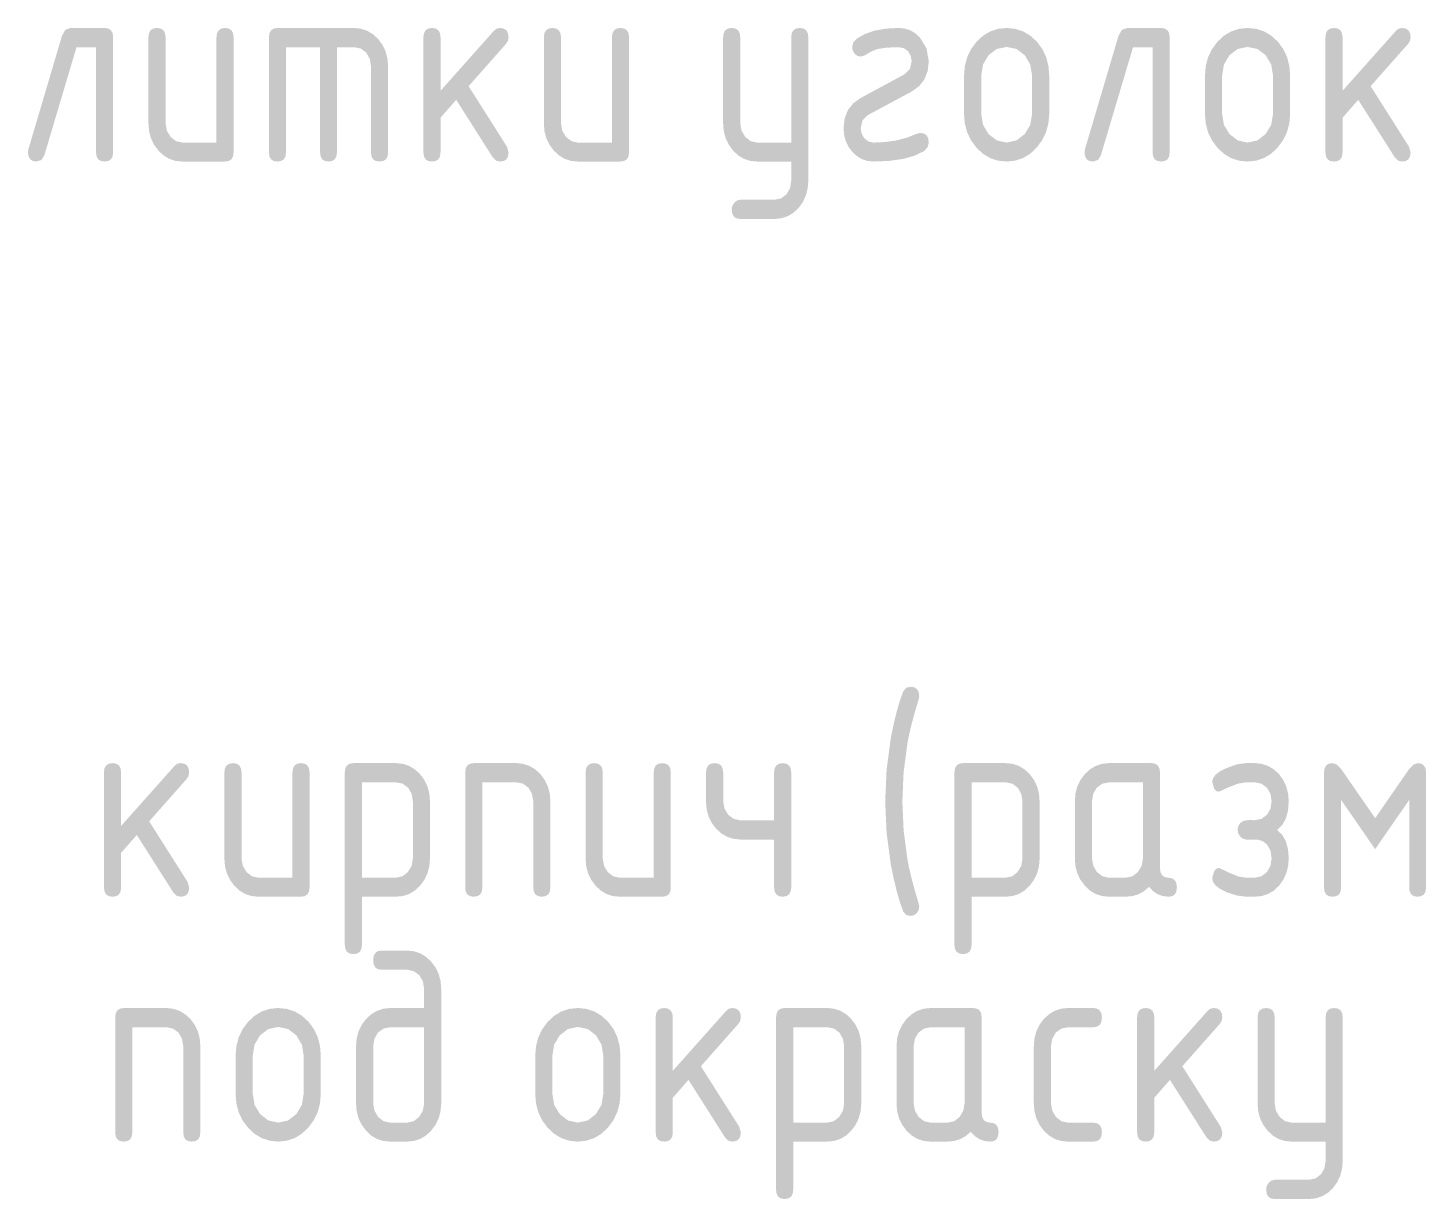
# Model space of a CAD drawing. Header units: millimetres. Extents: x 0 to 1189, y 0 to 841.
# Drawn here: x 1045.63 to 1067.78, y 100.48 to 119.04 of the extents above; entities that cross this region are included whole.
import ezdxf

# ---------------------------------------------------------------- set-up
doc = ezdxf.new("R2010")
doc.units = ezdxf.units.MM

msp = doc.modelspace()

# ---------------------------------------------------------------- hatches: boundary and pattern name
h = msp.add_hatch(color=7)
h.dxf.hatch_style = 2
h.paths.add_polyline_path([(1046.30323, 119.036243), (1046.841767, 119.036243), (1046.90141, 119.026795), (1046.943949, 118.998692), (1046.969434, 118.952295), (1046.977917, 118.887966), (1046.977917, 117.067853), (1046.969434, 117.001665), (1046.943949, 116.955474), (1046.90141, 116.928405), (1046.841767, 116.919577), (1046.782761, 116.928405), (1046.74055, 116.955474), (1046.715186, 117.001665), (1046.706719, 117.067853), (1046.706719, 118.731421), (1046.397488, 118.731421), (1045.888165, 117.021), (1045.843103, 116.944864), (1045.764141, 116.919577), (1045.704498, 116.929085), (1045.66196, 116.95761), (1045.636475, 117.005153), (1045.627991, 117.071712), (1045.636259, 117.118565), (1046.167631, 118.913322), (1046.220961, 119.006615)])
h = msp.add_hatch(color=7)
h.dxf.hatch_style = 2
h.paths.add_polyline_path([(1048.886855, 118.887966), (1048.886855, 117.067853), (1048.878371, 117.001665), (1048.852886, 116.955474), (1048.810348, 116.928405), (1048.750705, 116.919577), (1048.076568, 116.919577), (1047.9676, 116.930041), (1047.86752, 116.961951), (1047.776742, 117.016082), (1047.695679, 117.093209), (1047.626226, 117.186227), (1047.576616, 117.28834), (1047.546851, 117.400787), (1047.536929, 117.524811), (1047.536929, 118.887966), (1047.545412, 118.952295), (1047.570897, 118.998692), (1047.613436, 119.026795), (1047.673079, 119.036243), (1047.732403, 119.026795), (1047.774778, 118.998692), (1047.800203, 118.952295), (1047.808678, 118.887966), (1047.808678, 117.524811), (1047.828522, 117.409194), (1047.888053, 117.309286), (1047.975076, 117.242313), (1048.076568, 117.219989), (1048.615657, 117.219989), (1048.615657, 118.887966), (1048.624123, 118.952295), (1048.649488, 118.998692), (1048.691699, 119.026795), (1048.750705, 119.036243), (1048.810348, 119.026795), (1048.852886, 118.998692), (1048.878371, 118.952295)])
h = msp.add_hatch(color=7)
h.dxf.hatch_style = 2
h.paths.add_polyline_path([(1049.582016, 119.036243), (1050.795793, 119.036243), (1050.904132, 119.025159), (1051.003118, 118.992215), (1051.093526, 118.937877), (1051.176131, 118.86261), (1051.245584, 118.768973), (1051.295194, 118.665827), (1051.324959, 118.553172), (1051.334881, 118.431009), (1051.334881, 117.067853), (1051.326398, 117.001665), (1051.300912, 116.955474), (1051.258374, 116.928405), (1051.198731, 116.919577), (1051.139406, 116.928405), (1051.097032, 116.955474), (1051.071607, 117.001665), (1051.063132, 117.067853), (1051.063132, 118.431009), (1051.04377, 118.54828), (1050.987615, 118.646534), (1050.900179, 118.711302), (1050.795793, 118.731421), (1050.524595, 118.731421), (1050.524595, 117.067853), (1050.516111, 117.001665), (1050.490626, 116.955474), (1050.448088, 116.928405), (1050.388444, 116.919577), (1050.331351, 116.928405), (1050.290121, 116.955474), (1050.265119, 117.001665), (1050.256704, 117.067853), (1050.256704, 118.731421), (1049.717615, 118.731421), (1049.717615, 117.067853), (1049.70914, 117.001665), (1049.683716, 116.955474), (1049.641341, 116.928405), (1049.582016, 116.919577), (1049.522373, 116.928405), (1049.479835, 116.955474), (1049.45435, 117.001665), (1049.445866, 117.067853), (1049.445866, 118.887966), (1049.45435, 118.952295), (1049.479835, 118.998692), (1049.522373, 119.026795)])
h = msp.add_hatch(color=7)
h.dxf.hatch_style = 2
h.paths.add_polyline_path([(1052.16588, 118.0413), (1053.0142, 118.9938), (1053.055266, 119.026184), (1053.107907, 119.036243), (1053.16755, 119.026795), (1053.210088, 118.998692), (1053.235574, 118.952295), (1053.244057, 118.887966), (1053.233239, 118.830295), (1053.202165, 118.782133), (1052.610711, 118.113509), (1053.217599, 117.156599), (1053.244057, 117.067853), (1053.235574, 117.001665), (1053.210088, 116.955474), (1053.16755, 116.928405), (1053.107907, 116.919577), (1053.043208, 116.935355), (1052.995459, 116.982966), (1052.414478, 117.897432), (1052.16588, 117.614108), (1052.16588, 117.067853), (1052.157405, 117.001665), (1052.13198, 116.955474), (1052.089606, 116.928405), (1052.030281, 116.919577), (1051.970638, 116.928405), (1051.928099, 116.955474), (1051.902614, 117.001665), (1051.894131, 117.067853), (1051.894131, 118.887966), (1051.902614, 118.952295), (1051.928099, 118.998692), (1051.970638, 119.026795), (1052.030281, 119.036243), (1052.089606, 119.026795), (1052.13198, 118.998692), (1052.157405, 118.952295), (1052.16588, 118.887966)])
h = msp.add_hatch(color=7)
h.dxf.hatch_style = 2
h.paths.add_polyline_path([(1055.152995, 118.887966), (1055.152995, 117.067853), (1055.144511, 117.001665), (1055.119026, 116.955474), (1055.076488, 116.928405), (1055.016845, 116.919577), (1054.342708, 116.919577), (1054.23374, 116.930041), (1054.13366, 116.961951), (1054.042882, 117.016082), (1053.961818, 117.093209), (1053.892365, 117.186227), (1053.842756, 117.28834), (1053.81299, 117.400787), (1053.803068, 117.524811), (1053.803068, 118.887966), (1053.811552, 118.952295), (1053.837037, 118.998692), (1053.879575, 119.026795), (1053.939219, 119.036243), (1053.998543, 119.026795), (1054.040918, 118.998692), (1054.066343, 118.952295), (1054.074818, 118.887966), (1054.074818, 117.524811), (1054.094661, 117.409194), (1054.154193, 117.309286), (1054.241216, 117.242313), (1054.342708, 117.219989), (1054.881797, 117.219989), (1054.881797, 118.887966), (1054.890263, 118.952295), (1054.915628, 118.998692), (1054.957839, 119.026795), (1055.016845, 119.036243), (1055.076488, 119.026795), (1055.119026, 118.998692), (1055.144511, 118.952295)])
h = msp.add_hatch(color=7)
h.dxf.hatch_style = 2
h.paths.add_polyline_path([(1057.722529, 116.610345), (1057.722529, 116.919577), (1057.18344, 116.919577), (1057.074472, 116.930041), (1056.974392, 116.961951), (1056.883614, 117.016082), (1056.802551, 117.093209), (1056.733098, 117.186847), (1056.683488, 117.289993), (1056.653723, 117.402648), (1056.643801, 117.524811), (1056.643801, 118.887966), (1056.652284, 118.952295), (1056.677769, 118.998692), (1056.720308, 119.026795), (1056.779951, 119.036243), (1056.839275, 119.026795), (1056.88165, 118.998692), (1056.907075, 118.952295), (1056.91555, 118.887966), (1056.91555, 117.524811), (1056.935394, 117.409194), (1056.994925, 117.309286), (1057.081948, 117.242313), (1057.18344, 117.219989), (1057.722529, 117.219989), (1057.722529, 118.887966), (1057.730995, 118.952295), (1057.75636, 118.998692), (1057.798571, 119.026795), (1057.857577, 119.036243), (1057.91722, 119.026795), (1057.959758, 118.998692), (1057.985243, 118.952295), (1057.993727, 118.887966), (1057.993727, 116.614754), (1057.983874, 116.492591), (1057.954591, 116.379937), (1057.90629, 116.276791), (1057.839387, 116.183153), (1057.757781, 116.107654), (1057.666925, 116.053342), (1057.567078, 116.020527), (1057.458497, 116.00952), (1056.91555, 116.00952), (1056.856225, 116.019029), (1056.813851, 116.047554), (1056.788426, 116.095096), (1056.779951, 116.161656), (1056.789253, 116.216226), (1056.821292, 116.267489), (1056.86408, 116.302078), (1056.91555, 116.314342), (1057.454638, 116.314342), (1057.5593, 116.334393), (1057.647012, 116.398678), (1057.703168, 116.493556)])
h = msp.add_hatch(color=7)
h.dxf.hatch_style = 2
h.paths.add_polyline_path([(1059.766514, 117.372675), (1059.826158, 117.363158), (1059.868696, 117.334573), (1059.894181, 117.286867), (1059.902665, 117.219989), (1059.883303, 117.144403), (1059.827148, 117.084941), (1059.679569, 117.012594), (1059.496488, 116.960918), (1059.277957, 116.929912), (1059.024027, 116.919577), (1058.931018, 116.929085), (1058.844262, 116.95761), (1058.764431, 117.005153), (1058.692196, 117.071712), (1058.630641, 117.152792), (1058.58712, 117.242864), (1058.561274, 117.341618), (1058.552738, 117.448743), (1058.569774, 117.602567), (1058.620813, 117.733859), (1058.705752, 117.842208), (1058.824487, 117.927198), (1059.521775, 118.303678), (1059.603492, 118.384707), (1059.631467, 118.507077), (1059.617135, 118.593755), (1059.574691, 118.668031), (1059.507374, 118.715643), (1059.431375, 118.731421), (1059.230182, 118.7246), (1059.08852, 118.701656), (1058.992126, 118.663759), (1058.88457, 118.600232), (1058.824487, 118.583144), (1058.773018, 118.593204), (1058.73023, 118.625588), (1058.69819, 118.676851), (1058.688889, 118.731421), (1058.706321, 118.807075), (1058.760546, 118.86702), (1058.891253, 118.941598), (1059.046352, 118.99442), (1059.226255, 119.025848), (1059.431375, 119.036243), (1059.524695, 119.026735), (1059.611554, 118.998209), (1059.691282, 118.950667), (1059.763207, 118.884108), (1059.868282, 118.711509), (1059.902665, 118.507077), (1059.885637, 118.353253), (1059.834658, 118.22196), (1059.749883, 118.113612), (1059.631467, 118.028622), (1058.937487, 117.656), (1058.852668, 117.573249), (1058.824487, 117.448743), (1058.838543, 117.362065), (1058.880711, 117.287788), (1058.946995, 117.237972), (1059.024027, 117.219989), (1059.215652, 117.228765), (1059.394513, 117.25506), (1059.560661, 117.298821), (1059.714149, 117.359998)])
h = msp.add_hatch(color=7)
h.paths.add_polyline_path([(1060.461676, 117.673088), (1060.461676, 118.278322), (1060.47382, 118.430828), (1060.510459, 118.571086), (1060.571902, 118.699459), (1060.65846, 118.816308), (1060.762054, 118.912995), (1060.87619, 118.981673), (1061.001075, 119.022652), (1061.136915, 119.036243), (1061.272677, 119.022713), (1061.397433, 118.982155), (1061.511543, 118.914623), (1061.61537, 118.820167), (1061.701841, 118.703568), (1061.763095, 118.574876), (1061.799544, 118.433369), (1061.811602, 118.278322), (1061.811602, 117.673088), (1061.798873, 117.523131), (1061.761028, 117.384182), (1061.698586, 117.256292), (1061.612062, 117.139511), (1061.509605, 117.042825), (1061.395572, 116.974147), (1061.270998, 116.933167), (1061.136915, 116.919577), (1061.001075, 116.933167), (1060.87619, 116.974147), (1060.762054, 117.042825), (1060.65846, 117.139511), (1060.571902, 117.256292), (1060.510459, 117.384182), (1060.47382, 117.523131)])
h.paths.add_polyline_path([(1061.540404, 117.677498), (1061.540404, 118.282732), (1061.511534, 118.456296), (1061.423547, 118.604642), (1061.29284, 118.703516), (1061.136915, 118.735831), (1060.98099, 118.703516), (1060.850283, 118.604642), (1060.762088, 118.456296), (1060.733425, 118.282732), (1060.733425, 117.677498), (1060.762088, 117.500626), (1060.850283, 117.355588), (1060.98099, 117.254509), (1061.136915, 117.219989), (1061.29284, 117.254509), (1061.423547, 117.355588), (1061.511534, 117.502073)])
h = msp.add_hatch(color=7)
h.dxf.hatch_style = 2
h.paths.add_polyline_path([(1063.045852, 119.036243), (1063.58439, 119.036243), (1063.644033, 119.026795), (1063.686571, 118.998692), (1063.712056, 118.952295), (1063.72054, 118.887966), (1063.72054, 117.067853), (1063.712056, 117.001665), (1063.686571, 116.955474), (1063.644033, 116.928405), (1063.58439, 116.919577), (1063.525384, 116.928405), (1063.483173, 116.955474), (1063.457808, 117.001665), (1063.449342, 117.067853), (1063.449342, 118.731421), (1063.14011, 118.731421), (1062.630787, 117.021), (1062.585725, 116.944864), (1062.506764, 116.919577), (1062.447121, 116.929085), (1062.404582, 116.95761), (1062.379097, 117.005153), (1062.370614, 117.071712), (1062.378882, 117.118565), (1062.910253, 118.913322), (1062.963583, 119.006615)])
h = msp.add_hatch(color=7)
h.paths.add_polyline_path([(1064.279551, 117.673088), (1064.279551, 118.278322), (1064.291695, 118.430828), (1064.328334, 118.571086), (1064.389777, 118.699459), (1064.476335, 118.816308), (1064.579929, 118.912995), (1064.694065, 118.981673), (1064.81895, 119.022652), (1064.95479, 119.036243), (1065.090553, 119.022713), (1065.215308, 118.982155), (1065.329418, 118.914623), (1065.433245, 118.820167), (1065.519717, 118.703568), (1065.580971, 118.574876), (1065.61742, 118.433369), (1065.629477, 118.278322), (1065.629477, 117.673088), (1065.616748, 117.523131), (1065.578903, 117.384182), (1065.516461, 117.256292), (1065.429938, 117.139511), (1065.32748, 117.042825), (1065.213448, 116.974147), (1065.088873, 116.933167), (1064.95479, 116.919577), (1064.81895, 116.933167), (1064.694065, 116.974147), (1064.579929, 117.042825), (1064.476335, 117.139511), (1064.389777, 117.256292), (1064.328334, 117.384182), (1064.291695, 117.523131)])
h.paths.add_polyline_path([(1065.35828, 117.677498), (1065.35828, 118.282732), (1065.32941, 118.456296), (1065.241422, 118.604642), (1065.110715, 118.703516), (1064.95479, 118.735831), (1064.798865, 118.703516), (1064.668158, 118.604642), (1064.579964, 118.456296), (1064.5513, 118.282732), (1064.5513, 117.677498), (1064.579964, 117.500626), (1064.668158, 117.355588), (1064.798865, 117.254509), (1064.95479, 117.219989), (1065.110715, 117.254509), (1065.241422, 117.355588), (1065.32941, 117.502073)])
h = msp.add_hatch(color=7)
h.dxf.hatch_style = 2
h.paths.add_polyline_path([(1066.460238, 118.0413), (1067.308558, 118.9938), (1067.349624, 119.026184), (1067.402265, 119.036243), (1067.461908, 119.026795), (1067.504446, 118.998692), (1067.529932, 118.952295), (1067.538415, 118.887966), (1067.527598, 118.830295), (1067.496523, 118.782133), (1066.905069, 118.113509), (1067.511957, 117.156599), (1067.538415, 117.067853), (1067.529932, 117.001665), (1067.504446, 116.955474), (1067.461908, 116.928405), (1067.402265, 116.919577), (1067.337566, 116.935355), (1067.289817, 116.982966), (1066.708836, 117.897432), (1066.460238, 117.614108), (1066.460238, 117.067853), (1066.451763, 117.001665), (1066.426338, 116.955474), (1066.383964, 116.928405), (1066.324639, 116.919577), (1066.264996, 116.928405), (1066.222458, 116.955474), (1066.196972, 117.001665), (1066.188489, 117.067853), (1066.188489, 118.887966), (1066.196972, 118.952295), (1066.222458, 118.998692), (1066.264996, 119.026795), (1066.324639, 119.036243), (1066.383964, 119.026795), (1066.426338, 118.998692), (1066.451763, 118.952295), (1066.460238, 118.887966)])
h = msp.add_hatch(color=7)
h.dxf.hatch_style = 2
h.paths.add_polyline_path([(1059.483954, 106.782261), (1059.503798, 106.32558), (1059.563329, 105.872205), (1059.591363, 105.725883), (1059.630508, 105.560286), (1059.680299, 105.374949), (1059.740269, 105.169406), (1059.751845, 105.114284), (1059.742267, 105.058267), (1059.709952, 105.008451), (1059.667164, 104.976067), (1059.615694, 104.966007), (1059.544657, 104.982337), (1059.498837, 105.033807), (1059.445877, 105.183703), (1059.394726, 105.360264), (1059.345745, 105.563077), (1059.299297, 105.791728), (1059.234667, 106.283687), (1059.212205, 106.782261), (1059.234667, 107.280629), (1059.299297, 107.772795), (1059.345745, 108.0013), (1059.394726, 108.203501), (1059.445877, 108.378727), (1059.498837, 108.526307), (1059.544657, 108.581153), (1059.615694, 108.597965), (1059.675105, 108.588456), (1059.717669, 108.559931), (1059.743284, 108.512388), (1059.751845, 108.445829), (1059.740269, 108.390708), (1059.680299, 108.187637), (1059.630508, 108.003479), (1059.591363, 107.838338), (1059.563329, 107.692318), (1059.503798, 107.238943)])
h = msp.add_hatch(color=7)
h.dxf.hatch_style = 2
h.paths.add_polyline_path([(1047.104285, 106.392552), (1047.952605, 107.345052), (1047.993671, 107.377436), (1048.046312, 107.387496), (1048.105955, 107.378048), (1048.148493, 107.349944), (1048.173978, 107.303547), (1048.182462, 107.239219), (1048.171644, 107.181548), (1048.140569, 107.133386), (1047.549115, 106.464761), (1048.156004, 105.507852), (1048.182462, 105.419106), (1048.173978, 105.352917), (1048.148493, 105.306727), (1048.105955, 105.279657), (1048.046312, 105.270829), (1047.981613, 105.286608), (1047.933864, 105.334219), (1047.352883, 106.248685), (1047.104285, 105.96536), (1047.104285, 105.419106), (1047.09581, 105.352917), (1047.070385, 105.306727), (1047.02801, 105.279657), (1046.968686, 105.270829), (1046.909043, 105.279657), (1046.866504, 105.306727), (1046.841019, 105.352917), (1046.832536, 105.419106), (1046.832536, 107.239219), (1046.841019, 107.303547), (1046.866504, 107.349944), (1046.909043, 107.378048), (1046.968686, 107.387496), (1047.02801, 107.378048), (1047.070385, 107.349944), (1047.09581, 107.303547), (1047.104285, 107.239219)])
h = msp.add_hatch(color=7)
h.dxf.hatch_style = 2
h.paths.add_polyline_path([(1050.09055, 107.239219), (1050.09055, 105.419106), (1050.082067, 105.352917), (1050.056582, 105.306727), (1050.014043, 105.279657), (1049.9544, 105.270829), (1049.280264, 105.270829), (1049.171295, 105.281294), (1049.071215, 105.313204), (1048.980437, 105.367335), (1048.899374, 105.444462), (1048.829921, 105.53748), (1048.780311, 105.639592), (1048.750546, 105.75204), (1048.740624, 105.876064), (1048.740624, 107.239219), (1048.749108, 107.303547), (1048.774593, 107.349944), (1048.817131, 107.378048), (1048.876774, 107.387496), (1048.936099, 107.378048), (1048.978473, 107.349944), (1049.003898, 107.303547), (1049.012373, 107.239219), (1049.012373, 105.876064), (1049.032217, 105.760446), (1049.091748, 105.660538), (1049.178771, 105.593566), (1049.280264, 105.571242), (1049.819352, 105.571242), (1049.819352, 107.239219), (1049.827819, 107.303547), (1049.853183, 107.349944), (1049.895394, 107.378048), (1049.9544, 107.387496), (1050.014043, 107.378048), (1050.056582, 107.349944), (1050.082067, 107.303547)])
h = msp.add_hatch(color=7)
h.paths.add_polyline_path([(1050.648712, 107.239219), (1050.657196, 107.303547), (1050.682681, 107.349944), (1050.725219, 107.378048), (1050.784863, 107.387496), (1051.45955, 107.387496), (1051.568441, 107.376411), (1051.668392, 107.343468), (1051.759144, 107.28913), (1051.84044, 107.213863), (1051.909574, 107.120225), (1051.95902, 107.017079), (1051.988725, 106.904425), (1051.998639, 106.782261), (1051.998639, 105.876064), (1051.988725, 105.7539), (1051.95902, 105.641246), (1051.909574, 105.5381), (1051.84044, 105.444462), (1051.759144, 105.367335), (1051.668392, 105.313204), (1051.568441, 105.281294), (1051.45955, 105.270829), (1050.920461, 105.270829), (1050.920461, 104.50905), (1050.911987, 104.444721), (1050.886562, 104.398324), (1050.844187, 104.370221), (1050.784863, 104.360773), (1050.725219, 104.370221), (1050.682681, 104.398324), (1050.657196, 104.444721), (1050.648712, 104.50905)])
h.paths.add_polyline_path([(1050.920461, 107.082674), (1050.920461, 105.571242), (1051.45955, 105.571242), (1051.562214, 105.593566), (1051.647514, 105.660538), (1051.707528, 105.758793), (1051.727441, 105.876064), (1051.727441, 106.782261), (1051.708079, 106.899533), (1051.651924, 106.997787), (1051.564212, 107.062554), (1051.45955, 107.082674)])
h = msp.add_hatch(color=7)
h.dxf.hatch_style = 2
h.paths.add_polyline_path([(1052.556801, 105.419106), (1052.556801, 107.239219), (1052.565284, 107.303547), (1052.590769, 107.349944), (1052.633308, 107.378048), (1052.692951, 107.387496), (1053.367638, 107.387496), (1053.474359, 107.376411), (1053.573586, 107.343468), (1053.665062, 107.28913), (1053.748528, 107.213863), (1053.817663, 107.120225), (1053.867108, 107.017079), (1053.896814, 106.904425), (1053.906727, 106.782261), (1053.906727, 105.419106), (1053.898243, 105.352917), (1053.872758, 105.306727), (1053.83022, 105.279657), (1053.770577, 105.270829), (1053.711571, 105.279657), (1053.66936, 105.306727), (1053.643995, 105.352917), (1053.635529, 105.419106), (1053.635529, 106.782261), (1053.616168, 106.899533), (1053.560012, 106.997787), (1053.4723, 107.062554), (1053.367638, 107.082674), (1052.82855, 107.082674), (1052.82855, 105.419106), (1052.820075, 105.352917), (1052.79465, 105.306727), (1052.752275, 105.279657), (1052.692951, 105.270829), (1052.633308, 105.279657), (1052.590769, 105.306727), (1052.565284, 105.352917)])
h = msp.add_hatch(color=7)
h.dxf.hatch_style = 2
h.paths.add_polyline_path([(1055.814815, 107.239219), (1055.814815, 105.419106), (1055.806332, 105.352917), (1055.780847, 105.306727), (1055.738308, 105.279657), (1055.678665, 105.270829), (1055.004529, 105.270829), (1054.89556, 105.281294), (1054.79548, 105.313204), (1054.704702, 105.367335), (1054.623639, 105.444462), (1054.554186, 105.53748), (1054.504577, 105.639592), (1054.474811, 105.75204), (1054.464889, 105.876064), (1054.464889, 107.239219), (1054.473373, 107.303547), (1054.498858, 107.349944), (1054.541396, 107.378048), (1054.601039, 107.387496), (1054.660364, 107.378048), (1054.702738, 107.349944), (1054.728163, 107.303547), (1054.736638, 107.239219), (1054.736638, 105.876064), (1054.756482, 105.760446), (1054.816013, 105.660538), (1054.903036, 105.593566), (1055.004529, 105.571242), (1055.543617, 105.571242), (1055.543617, 107.239219), (1055.552084, 107.303547), (1055.577448, 107.349944), (1055.619659, 107.378048), (1055.678665, 107.387496), (1055.738308, 107.378048), (1055.780847, 107.349944), (1055.806332, 107.303547)])
h = msp.add_hatch(color=7)
h.dxf.hatch_style = 2
h.paths.add_polyline_path([(1057.722904, 107.239219), (1057.722904, 105.419106), (1057.71442, 105.352917), (1057.688935, 105.306727), (1057.646397, 105.279657), (1057.586753, 105.270829), (1057.527748, 105.279657), (1057.485537, 105.306727), (1057.460172, 105.352917), (1057.451706, 105.419106), (1057.451706, 106.177027), (1056.912617, 106.177027), (1056.805819, 106.188026), (1056.706463, 106.22078), (1056.614961, 106.274928), (1056.531727, 106.350109), (1056.462274, 106.443075), (1056.412665, 106.544412), (1056.382899, 106.654431), (1056.372977, 106.773442), (1056.372977, 107.239219), (1056.381461, 107.303547), (1056.406946, 107.349944), (1056.449484, 107.378048), (1056.509128, 107.387496), (1056.568452, 107.378048), (1056.610827, 107.349944), (1056.636252, 107.303547), (1056.644727, 107.239219), (1056.644727, 106.78612), (1056.66457, 106.668849), (1056.724102, 106.570595), (1056.811125, 106.503622), (1056.912617, 106.481298), (1057.451706, 106.481298), (1057.451706, 107.239219), (1057.460172, 107.303547), (1057.485537, 107.349944), (1057.527748, 107.378048), (1057.586753, 107.387496), (1057.646397, 107.378048), (1057.688935, 107.349944), (1057.71442, 107.303547)])
h = msp.add_hatch(color=7)
h.paths.add_polyline_path([(1060.309417, 107.239219), (1060.317901, 107.303547), (1060.343386, 107.349944), (1060.385924, 107.378048), (1060.445567, 107.387496), (1061.120255, 107.387496), (1061.229146, 107.376411), (1061.329096, 107.343468), (1061.419849, 107.28913), (1061.501145, 107.213863), (1061.570279, 107.120225), (1061.619725, 107.017079), (1061.64943, 106.904425), (1061.659343, 106.782261), (1061.659343, 105.876064), (1061.64943, 105.7539), (1061.619725, 105.641246), (1061.570279, 105.5381), (1061.501145, 105.444462), (1061.419849, 105.367335), (1061.329096, 105.313204), (1061.229146, 105.281294), (1061.120255, 105.270829), (1060.581166, 105.270829), (1060.581166, 104.50905), (1060.572691, 104.444721), (1060.547266, 104.398324), (1060.504892, 104.370221), (1060.445567, 104.360773), (1060.385924, 104.370221), (1060.343386, 104.398324), (1060.317901, 104.444721), (1060.309417, 104.50905)])
h.paths.add_polyline_path([(1060.581166, 107.082674), (1060.581166, 105.571242), (1061.120255, 105.571242), (1061.222919, 105.593566), (1061.308219, 105.660538), (1061.368233, 105.758793), (1061.388145, 105.876064), (1061.388145, 106.782261), (1061.368784, 106.899533), (1061.312629, 106.997787), (1061.224917, 107.062554), (1061.120255, 107.082674)])
h = msp.add_hatch(color=7)
h.paths.add_polyline_path([(1063.296234, 107.082674), (1062.757145, 107.082674), (1062.652276, 107.060901), (1062.564771, 106.997787), (1062.508616, 106.899533), (1062.489255, 106.782261), (1062.489255, 105.876064), (1062.509098, 105.760446), (1062.56863, 105.660538), (1062.655653, 105.593566), (1062.757145, 105.571242), (1063.028343, 105.571242), (1063.131007, 105.593566), (1063.216308, 105.660538), (1063.276321, 105.758793), (1063.296234, 105.876064)])
h.paths.add_polyline_path([(1063.834771, 105.419106), (1063.826434, 105.352917), (1063.80156, 105.306727), (1063.760357, 105.279657), (1063.703031, 105.270829), (1063.611925, 105.280407), (1063.530225, 105.309414), (1063.457619, 105.358266), (1063.393799, 105.427374), (1063.314062, 105.358266), (1063.226781, 105.309414), (1063.131644, 105.280407), (1063.028343, 105.270829), (1062.757145, 105.270829), (1062.648177, 105.281294), (1062.548097, 105.313204), (1062.457319, 105.367335), (1062.376255, 105.444462), (1062.306802, 105.53748), (1062.257193, 105.639592), (1062.227427, 105.75204), (1062.217505, 105.876064), (1062.217505, 106.782261), (1062.227427, 106.904425), (1062.257193, 107.017079), (1062.306802, 107.120225), (1062.376255, 107.213863), (1062.457319, 107.28913), (1062.548097, 107.343468), (1062.648177, 107.376411), (1062.757145, 107.387496), (1063.431281, 107.387496), (1063.490925, 107.378048), (1063.533463, 107.349944), (1063.558948, 107.303547), (1063.567432, 107.239219), (1063.567432, 105.723928), (1063.575907, 105.65705), (1063.601331, 105.609344), (1063.643706, 105.580759), (1063.703031, 105.571242), (1063.760357, 105.561733), (1063.80156, 105.533208), (1063.826434, 105.485665)])
h = msp.add_hatch(color=7)
h.dxf.hatch_style = 2
h.paths.add_polyline_path([(1065.33595, 105.876064), (1065.318517, 106.002016), (1065.264292, 106.09655), (1065.196561, 106.150844), (1065.106093, 106.177027), (1064.933011, 106.177027), (1064.877201, 106.192117), (1064.838753, 106.223329), (1064.807885, 106.271492), (1064.796861, 106.329163), (1064.807885, 106.390485), (1064.838753, 106.439406), (1064.891601, 106.473512), (1064.970494, 106.485708), (1065.011835, 106.485708), (1065.057035, 106.481298), (1065.176373, 106.503622), (1065.264292, 106.570595), (1065.318517, 106.665266), (1065.33595, 106.782261), (1065.318104, 106.899533), (1065.260984, 106.997787), (1065.173272, 107.062554), (1065.06861, 107.082674), (1064.933011, 107.082674), (1064.808023, 107.063657), (1064.657404, 107.006606), (1064.585504, 106.973326), (1064.534069, 106.949555), (1064.503925, 106.935293), (1064.458208, 106.943561), (1064.42424, 106.985109), (1064.393371, 107.090942), (1064.407471, 107.149741), (1064.449527, 107.205388), (1064.519178, 107.257831), (1064.616062, 107.307018), (1064.785699, 107.367928), (1064.933011, 107.387496), (1065.06861, 107.387496), (1065.17732, 107.376411), (1065.277659, 107.343468), (1065.369522, 107.28913), (1065.452807, 107.213863), (1065.519944, 107.120225), (1065.568218, 107.017079), (1065.597372, 106.904425), (1065.607148, 106.782261), (1065.595822, 106.634648), (1065.561603, 106.509617), (1065.504131, 106.407633), (1065.423042, 106.329163), (1065.504131, 106.250692), (1065.561603, 106.148708), (1065.595822, 106.023677), (1065.607148, 105.876064), (1065.597372, 105.7539), (1065.568218, 105.641246), (1065.519944, 105.5381), (1065.452807, 105.444462), (1065.369522, 105.367335), (1065.277659, 105.313204), (1065.17732, 105.281294), (1065.06861, 105.270829), (1064.933011, 105.270829), (1064.782529, 105.289846), (1064.612204, 105.346897), (1064.515922, 105.396153), (1064.447597, 105.449078), (1064.406868, 105.506034), (1064.393371, 105.567383), (1064.42424, 105.673216), (1064.458622, 105.713111), (1064.499205, 105.727787), (1064.511357, 105.723032), (1064.542268, 105.70877), (1064.5923, 105.684999), (1064.661813, 105.651719), (1064.808574, 105.59081), (1064.933011, 105.571242), (1065.06861, 105.571242), (1065.173272, 105.593566), (1065.260984, 105.660538), (1065.316864, 105.758793)])
h = msp.add_hatch(color=7)
h.dxf.hatch_style = 2
h.paths.add_polyline_path([(1066.976523, 106.02434), (1066.437434, 106.803208), (1066.437434, 105.419106), (1066.428959, 105.352917), (1066.403535, 105.306727), (1066.36116, 105.279657), (1066.301835, 105.270829), (1066.242192, 105.279657), (1066.199654, 105.306727), (1066.174169, 105.352917), (1066.165685, 105.419106), (1066.165685, 107.239219), (1066.174169, 107.303547), (1066.199654, 107.349944), (1066.242192, 107.378048), (1066.301835, 107.387496), (1066.369635, 107.364689), (1066.437434, 107.29434), (1066.976523, 106.515473), (1067.515611, 107.29434), (1067.583411, 107.364689), (1067.65121, 107.387496), (1067.708537, 107.378048), (1067.74974, 107.349944), (1067.774614, 107.303547), (1067.782951, 107.239219), (1067.782951, 105.419106), (1067.774614, 105.352917), (1067.74974, 105.306727), (1067.708537, 105.279657), (1067.65121, 105.270829), (1067.591886, 105.279657), (1067.549511, 105.306727), (1067.524086, 105.352917), (1067.515611, 105.419106), (1067.515611, 106.803208)])
h = msp.add_hatch(color=7)
h.paths.add_polyline_path([(1052.176715, 103.811754), (1052.176715, 101.9955), (1052.166802, 101.873337), (1052.137097, 101.760682), (1052.087651, 101.657536), (1052.018516, 101.563898), (1051.93505, 101.486771), (1051.843574, 101.43264), (1051.744347, 101.40073), (1051.637627, 101.390265), (1051.366429, 101.390265), (1051.25746, 101.40073), (1051.15738, 101.43264), (1051.066602, 101.486771), (1050.985539, 101.563898), (1050.916086, 101.657536), (1050.866476, 101.760682), (1050.836711, 101.873337), (1050.826789, 101.9955), (1050.826789, 102.901698), (1050.836711, 103.023861), (1050.866476, 103.136515), (1050.916086, 103.239661), (1050.985539, 103.333299), (1051.06823, 103.408566), (1051.158827, 103.462904), (1051.258003, 103.495847), (1051.366429, 103.506932), (1051.905517, 103.506932), (1051.905517, 103.811754), (1051.886156, 103.929301), (1051.830001, 104.02783), (1051.742289, 104.090462), (1051.637627, 104.112166), (1051.230279, 104.112166), (1051.173185, 104.121683), (1051.131955, 104.150269), (1051.106953, 104.197975), (1051.098538, 104.264853), (1051.106953, 104.331412), (1051.131955, 104.378954), (1051.173185, 104.40748), (1051.230279, 104.416988), (1051.637627, 104.416988), (1051.746517, 104.405921), (1051.846468, 104.372684), (1051.937221, 104.317227), (1052.018516, 104.239497), (1052.087651, 104.14809), (1052.137097, 104.046089), (1052.166802, 103.933857)])
h.paths.add_polyline_path([(1051.905517, 101.9955), (1051.905517, 103.20211), (1051.366429, 103.20211), (1051.26156, 103.180337), (1051.174055, 103.117223), (1051.117899, 103.018969), (1051.098538, 102.901698), (1051.098538, 101.9955), (1051.118382, 101.879882), (1051.177913, 101.779974), (1051.264936, 101.713002), (1051.366429, 101.690678), (1051.637627, 101.690678), (1051.74029, 101.713002), (1051.825591, 101.779974), (1051.885605, 101.878229)])
h = msp.add_hatch(color=7)
h.dxf.hatch_style = 2
h.paths.add_polyline_path([(1047.010124, 101.538542), (1047.010124, 103.358655), (1047.018608, 103.422984), (1047.044093, 103.46938), (1047.086631, 103.497484), (1047.146275, 103.506932), (1047.820962, 103.506932), (1047.927682, 103.495847), (1048.02691, 103.462904), (1048.118386, 103.408566), (1048.201852, 103.333299), (1048.270986, 103.239661), (1048.320432, 103.136515), (1048.350137, 103.023861), (1048.360051, 102.901698), (1048.360051, 101.538542), (1048.351567, 101.472353), (1048.326082, 101.426163), (1048.283544, 101.399093), (1048.2239, 101.390265), (1048.164895, 101.399093), (1048.122683, 101.426163), (1048.097319, 101.472353), (1048.088853, 101.538542), (1048.088853, 102.901698), (1048.069491, 103.018969), (1048.013336, 103.117223), (1047.925624, 103.181991), (1047.820962, 103.20211), (1047.281873, 103.20211), (1047.281873, 101.538542), (1047.273399, 101.472353), (1047.247974, 101.426163), (1047.205599, 101.399093), (1047.146275, 101.390265), (1047.086631, 101.399093), (1047.044093, 101.426163), (1047.018608, 101.472353)])
h = msp.add_hatch(color=7)
h.paths.add_polyline_path([(1048.918457, 102.143777), (1048.918457, 102.749011), (1048.930601, 102.901517), (1048.967239, 103.041775), (1049.028682, 103.170148), (1049.11524, 103.286997), (1049.218835, 103.383684), (1049.332971, 103.452362), (1049.457855, 103.493341), (1049.593695, 103.506932), (1049.729458, 103.493401), (1049.854213, 103.452844), (1049.968324, 103.385311), (1050.07215, 103.290856), (1050.158622, 103.174256), (1050.219876, 103.045565), (1050.256325, 102.904057), (1050.268383, 102.749011), (1050.268383, 102.143777), (1050.255653, 101.99382), (1050.217809, 101.854871), (1050.155366, 101.72698), (1050.068843, 101.6102), (1049.966386, 101.513514), (1049.852353, 101.444836), (1049.727778, 101.403856), (1049.593695, 101.390265), (1049.457855, 101.403856), (1049.332971, 101.444836), (1049.218835, 101.513514), (1049.11524, 101.6102), (1049.028682, 101.72698), (1048.967239, 101.854871), (1048.930601, 101.99382)])
h.paths.add_polyline_path([(1049.997185, 102.148186), (1049.997185, 102.753421), (1049.968315, 102.926985), (1049.880327, 103.07533), (1049.74962, 103.174205), (1049.593695, 103.20652), (1049.43777, 103.174205), (1049.307063, 103.07533), (1049.218869, 102.926985), (1049.190206, 102.753421), (1049.190206, 102.148186), (1049.218869, 101.971315), (1049.307063, 101.826277), (1049.43777, 101.725197), (1049.593695, 101.690678), (1049.74962, 101.725197), (1049.880327, 101.826277), (1049.968315, 101.972762)])
h = msp.add_hatch(color=7)
h.paths.add_polyline_path([(1053.666561, 102.143777), (1053.666561, 102.749011), (1053.678705, 102.901517), (1053.715344, 103.041775), (1053.776787, 103.170148), (1053.863345, 103.286997), (1053.966939, 103.383684), (1054.081075, 103.452362), (1054.20596, 103.493341), (1054.3418, 103.506932), (1054.477563, 103.493401), (1054.602318, 103.452844), (1054.716429, 103.385311), (1054.820255, 103.290856), (1054.906727, 103.174256), (1054.967981, 103.045565), (1055.00443, 102.904057), (1055.016488, 102.749011), (1055.016488, 102.143777), (1055.003758, 101.99382), (1054.965914, 101.854871), (1054.903471, 101.72698), (1054.816948, 101.6102), (1054.714491, 101.513514), (1054.600458, 101.444836), (1054.475883, 101.403856), (1054.3418, 101.390265), (1054.20596, 101.403856), (1054.081075, 101.444836), (1053.966939, 101.513514), (1053.863345, 101.6102), (1053.776787, 101.72698), (1053.715344, 101.854871), (1053.678705, 101.99382)])
h.paths.add_polyline_path([(1054.74529, 102.148186), (1054.74529, 102.753421), (1054.71642, 102.926985), (1054.628432, 103.07533), (1054.497725, 103.174205), (1054.3418, 103.20652), (1054.185875, 103.174205), (1054.055168, 103.07533), (1053.966974, 102.926985), (1053.938311, 102.753421), (1053.938311, 102.148186), (1053.966974, 101.971315), (1054.055168, 101.826277), (1054.185875, 101.725197), (1054.3418, 101.690678), (1054.497725, 101.725197), (1054.628432, 101.826277), (1054.71642, 101.972762)])
h = msp.add_hatch(color=7)
h.dxf.hatch_style = 2
h.paths.add_polyline_path([(1055.846643, 102.511988), (1056.694963, 103.464488), (1056.736029, 103.496872), (1056.78867, 103.506932), (1056.848313, 103.497484), (1056.890851, 103.46938), (1056.916336, 103.422984), (1056.92482, 103.358655), (1056.914002, 103.300984), (1056.882928, 103.252822), (1056.291474, 102.584198), (1056.898362, 101.627288), (1056.92482, 101.538542), (1056.916336, 101.472353), (1056.890851, 101.426163), (1056.848313, 101.399093), (1056.78867, 101.390265), (1056.723971, 101.406044), (1056.676222, 101.453655), (1056.095241, 102.368121), (1055.846643, 102.084797), (1055.846643, 101.538542), (1055.838168, 101.472353), (1055.812743, 101.426163), (1055.770368, 101.399093), (1055.711044, 101.390265), (1055.651401, 101.399093), (1055.608862, 101.426163), (1055.583377, 101.472353), (1055.574894, 101.538542), (1055.574894, 103.358655), (1055.583377, 103.422984), (1055.608862, 103.46938), (1055.651401, 103.497484), (1055.711044, 103.506932), (1055.770368, 103.497484), (1055.812743, 103.46938), (1055.838168, 103.422984), (1055.846643, 103.358655)])
h = msp.add_hatch(color=7)
h.paths.add_polyline_path([(1057.483226, 103.358655), (1057.49171, 103.422984), (1057.517195, 103.46938), (1057.559733, 103.497484), (1057.619376, 103.506932), (1058.294064, 103.506932), (1058.402955, 103.495847), (1058.502905, 103.462904), (1058.593658, 103.408566), (1058.674953, 103.333299), (1058.744088, 103.239661), (1058.793534, 103.136515), (1058.823239, 103.023861), (1058.833152, 102.901698), (1058.833152, 101.9955), (1058.823239, 101.873337), (1058.793534, 101.760682), (1058.744088, 101.657536), (1058.674953, 101.563898), (1058.593658, 101.486771), (1058.502905, 101.43264), (1058.402955, 101.40073), (1058.294064, 101.390265), (1057.754975, 101.390265), (1057.754975, 100.628486), (1057.7465, 100.564157), (1057.721075, 100.51776), (1057.678701, 100.489657), (1057.619376, 100.480209), (1057.559733, 100.489657), (1057.517195, 100.51776), (1057.49171, 100.564157), (1057.483226, 100.628486)])
h.paths.add_polyline_path([(1057.754975, 103.20211), (1057.754975, 101.690678), (1058.294064, 101.690678), (1058.396728, 101.713002), (1058.482028, 101.779974), (1058.542042, 101.878229), (1058.561954, 101.9955), (1058.561954, 102.901698), (1058.542593, 103.018969), (1058.486438, 103.117223), (1058.398726, 103.181991), (1058.294064, 103.20211)])
h = msp.add_hatch(color=7)
h.paths.add_polyline_path([(1060.470287, 103.20211), (1059.931198, 103.20211), (1059.826329, 103.180337), (1059.738824, 103.117223), (1059.682669, 103.018969), (1059.663307, 102.901698), (1059.663307, 101.9955), (1059.683151, 101.879882), (1059.742682, 101.779974), (1059.829706, 101.713002), (1059.931198, 101.690678), (1060.202396, 101.690678), (1060.30506, 101.713002), (1060.39036, 101.779974), (1060.450374, 101.878229), (1060.470287, 101.9955)])
h.paths.add_polyline_path([(1061.008824, 101.538542), (1061.000487, 101.472353), (1060.975613, 101.426163), (1060.93441, 101.399093), (1060.877084, 101.390265), (1060.785978, 101.399843), (1060.704278, 101.42885), (1060.631672, 101.477702), (1060.567852, 101.54681), (1060.488115, 101.477702), (1060.400834, 101.42885), (1060.305697, 101.399843), (1060.202396, 101.390265), (1059.931198, 101.390265), (1059.82223, 101.40073), (1059.72215, 101.43264), (1059.631371, 101.486771), (1059.550308, 101.563898), (1059.480855, 101.656916), (1059.431246, 101.759028), (1059.40148, 101.871476), (1059.391558, 101.9955), (1059.391558, 102.901698), (1059.40148, 103.023861), (1059.431246, 103.136515), (1059.480855, 103.239661), (1059.550308, 103.333299), (1059.631371, 103.408566), (1059.72215, 103.462904), (1059.82223, 103.495847), (1059.931198, 103.506932), (1060.605334, 103.506932), (1060.664978, 103.497484), (1060.707516, 103.46938), (1060.733001, 103.422984), (1060.741485, 103.358655), (1060.741485, 101.843364), (1060.749959, 101.776486), (1060.775384, 101.72878), (1060.817759, 101.700195), (1060.877084, 101.690678), (1060.93441, 101.681169), (1060.975613, 101.652644), (1061.000487, 101.605101)])
h = msp.add_hatch(color=7)
h.dxf.hatch_style = 2
h.paths.add_polyline_path([(1061.839417, 102.901698), (1061.839417, 101.9955), (1061.859261, 101.879882), (1061.918792, 101.779974), (1062.005816, 101.713002), (1062.107308, 101.690678), (1062.510246, 101.690678), (1062.56989, 101.681169), (1062.612428, 101.652644), (1062.637913, 101.605101), (1062.646397, 101.538542), (1062.637913, 101.472353), (1062.612428, 101.426163), (1062.56989, 101.399093), (1062.510246, 101.390265), (1062.107308, 101.390265), (1061.99834, 101.40073), (1061.89826, 101.43264), (1061.807481, 101.486771), (1061.726418, 101.563898), (1061.656965, 101.656916), (1061.607356, 101.759028), (1061.57759, 101.871476), (1061.567668, 101.9955), (1061.567668, 102.901698), (1061.57759, 103.023861), (1061.607356, 103.136515), (1061.656965, 103.239661), (1061.726418, 103.333299), (1061.807481, 103.408566), (1061.89826, 103.462904), (1061.99834, 103.495847), (1062.107308, 103.506932), (1062.510246, 103.506932), (1062.56989, 103.497423), (1062.612428, 103.468898), (1062.637913, 103.421356), (1062.646397, 103.354797), (1062.637913, 103.287919), (1062.612428, 103.240213), (1062.56989, 103.211627), (1062.510246, 103.20211), (1062.107308, 103.20211), (1062.002439, 103.180337), (1061.914934, 103.117223), (1061.858779, 103.018969)])
h = msp.add_hatch(color=7)
h.dxf.hatch_style = 2
h.paths.add_polyline_path([(1063.476201, 102.511988), (1064.324521, 103.464488), (1064.365586, 103.496872), (1064.418227, 103.506932), (1064.477871, 103.497484), (1064.520409, 103.46938), (1064.545894, 103.422984), (1064.554378, 103.358655), (1064.54356, 103.300984), (1064.512485, 103.252822), (1063.921031, 102.584198), (1064.527919, 101.627288), (1064.554378, 101.538542), (1064.545894, 101.472353), (1064.520409, 101.426163), (1064.477871, 101.399093), (1064.418227, 101.390265), (1064.353529, 101.406044), (1064.30578, 101.453655), (1063.724799, 102.368121), (1063.476201, 102.084797), (1063.476201, 101.538542), (1063.467726, 101.472353), (1063.442301, 101.426163), (1063.399926, 101.399093), (1063.340602, 101.390265), (1063.280958, 101.399093), (1063.23842, 101.426163), (1063.212935, 101.472353), (1063.204451, 101.538542), (1063.204451, 103.358655), (1063.212935, 103.422984), (1063.23842, 103.46938), (1063.280958, 103.497484), (1063.340602, 103.506932), (1063.399926, 103.497484), (1063.442301, 103.46938), (1063.467726, 103.422984), (1063.476201, 103.358655)])
h = msp.add_hatch(color=7)
h.dxf.hatch_style = 2
h.paths.add_polyline_path([(1066.191512, 101.081033), (1066.191512, 101.390265), (1065.652423, 101.390265), (1065.543455, 101.40073), (1065.443375, 101.43264), (1065.352597, 101.486771), (1065.271534, 101.563898), (1065.202081, 101.657536), (1065.152471, 101.760682), (1065.122706, 101.873337), (1065.112784, 101.9955), (1065.112784, 103.358655), (1065.121267, 103.422984), (1065.146752, 103.46938), (1065.189291, 103.497484), (1065.248934, 103.506932), (1065.308258, 103.497484), (1065.350633, 103.46938), (1065.376058, 103.422984), (1065.384533, 103.358655), (1065.384533, 101.9955), (1065.404377, 101.879882), (1065.463908, 101.779974), (1065.550931, 101.713002), (1065.652423, 101.690678), (1066.191512, 101.690678), (1066.191512, 103.358655), (1066.199978, 103.422984), (1066.225343, 103.46938), (1066.267554, 103.497484), (1066.32656, 103.506932), (1066.386203, 103.497484), (1066.428741, 103.46938), (1066.454226, 103.422984), (1066.46271, 103.358655), (1066.46271, 101.085443), (1066.452857, 100.96328), (1066.423574, 100.850625), (1066.375273, 100.747479), (1066.30837, 100.653842), (1066.226764, 100.578342), (1066.135908, 100.52403), (1066.036061, 100.491216), (1065.92748, 100.480209), (1065.384533, 100.480209), (1065.325208, 100.489717), (1065.282834, 100.518243), (1065.257409, 100.565785), (1065.248934, 100.632344), (1065.258236, 100.686915), (1065.290275, 100.738178), (1065.333063, 100.772766), (1065.384533, 100.785031), (1065.923621, 100.785031), (1066.028283, 100.805081), (1066.115995, 100.869367), (1066.172151, 100.964245)])

doc.saveas('drawing.dxf')
